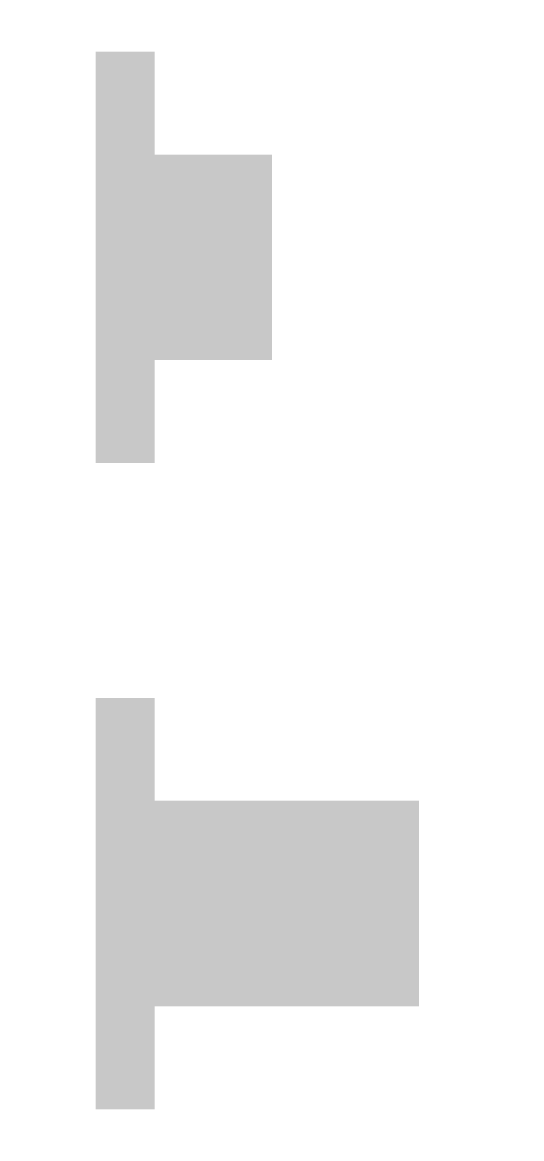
# Model space of a CAD drawing. Extents: x 0.68 to 4.93, y -4.72 to 4.78.
import ezdxf

# ---------------------------------------------------------------- set-up
doc = ezdxf.new("R2010")
doc.units = 0
doc.layers.add('TEKST', color=7, linetype='CONTINUOUS')

msp = doc.modelspace()

# ---------------------------------------------------------------- linework, layer by layer
at = {"layer": 'TEKST', "color": 0}
for points, const_width in [([(1.5582, 1.0274), (1.5582, 4.5274)], 0.5), ([(1.5582, 2.7774), (2.8082, 2.7774)], 1.75), ([(1.5582, -4.4726), (1.5582, -0.9726)], 0.5), ([(1.5582, -2.7226), (4.0582, -2.7226)], 1.75)]:
    msp.add_lwpolyline(points, dxfattribs=dict(at, const_width=const_width))

doc.saveas('drawing.dxf')
